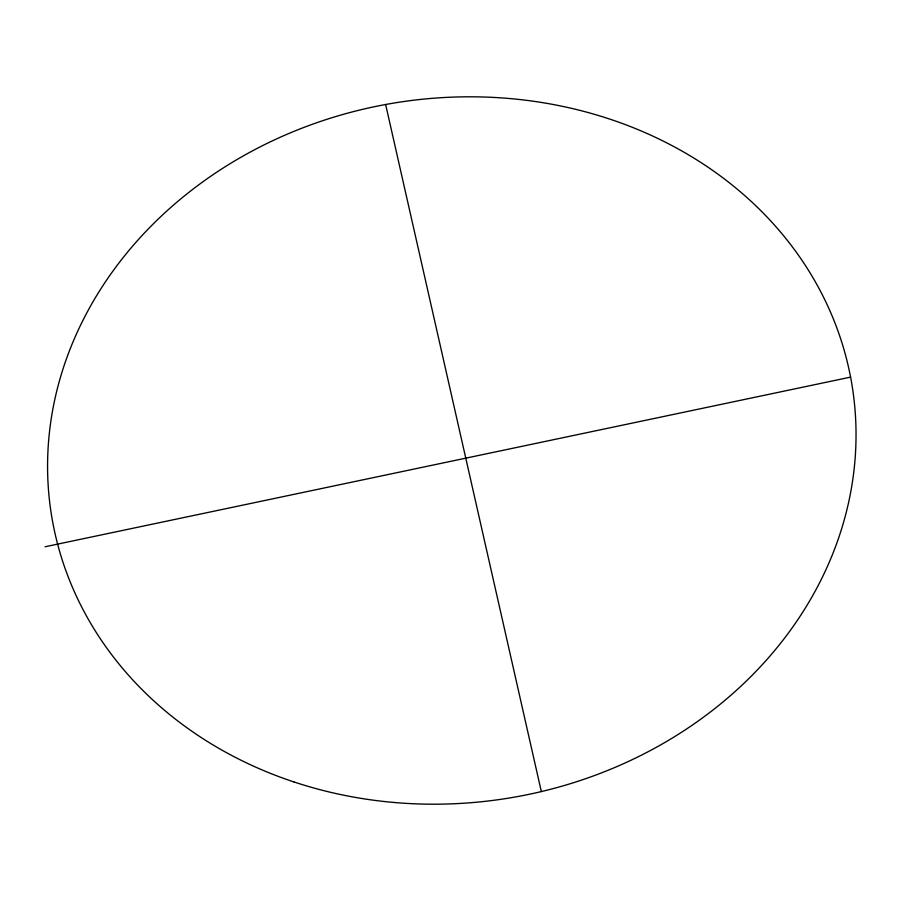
<?xml version="1.0" encoding="UTF-8"?>
<svg xmlns="http://www.w3.org/2000/svg" width="901" height="901" viewBox="0 0 901 901"><rect width="100%" height="100%" fill="white"/><g stroke="black" fill="none" stroke-linecap="round" stroke-linejoin="round"><path stroke-width="1.35" d="M45.05 546.772L850.578 377.125M385.639 104.493L541.332 791.585M293.963 781.955A405.518 352.246 -9.2 0 0 853.01 391.687A405.518 352.246 -9.2 0 0 208.424 177.857A405.518 352.246 -9.2 0 0 293.963 781.955"/></g></svg>
